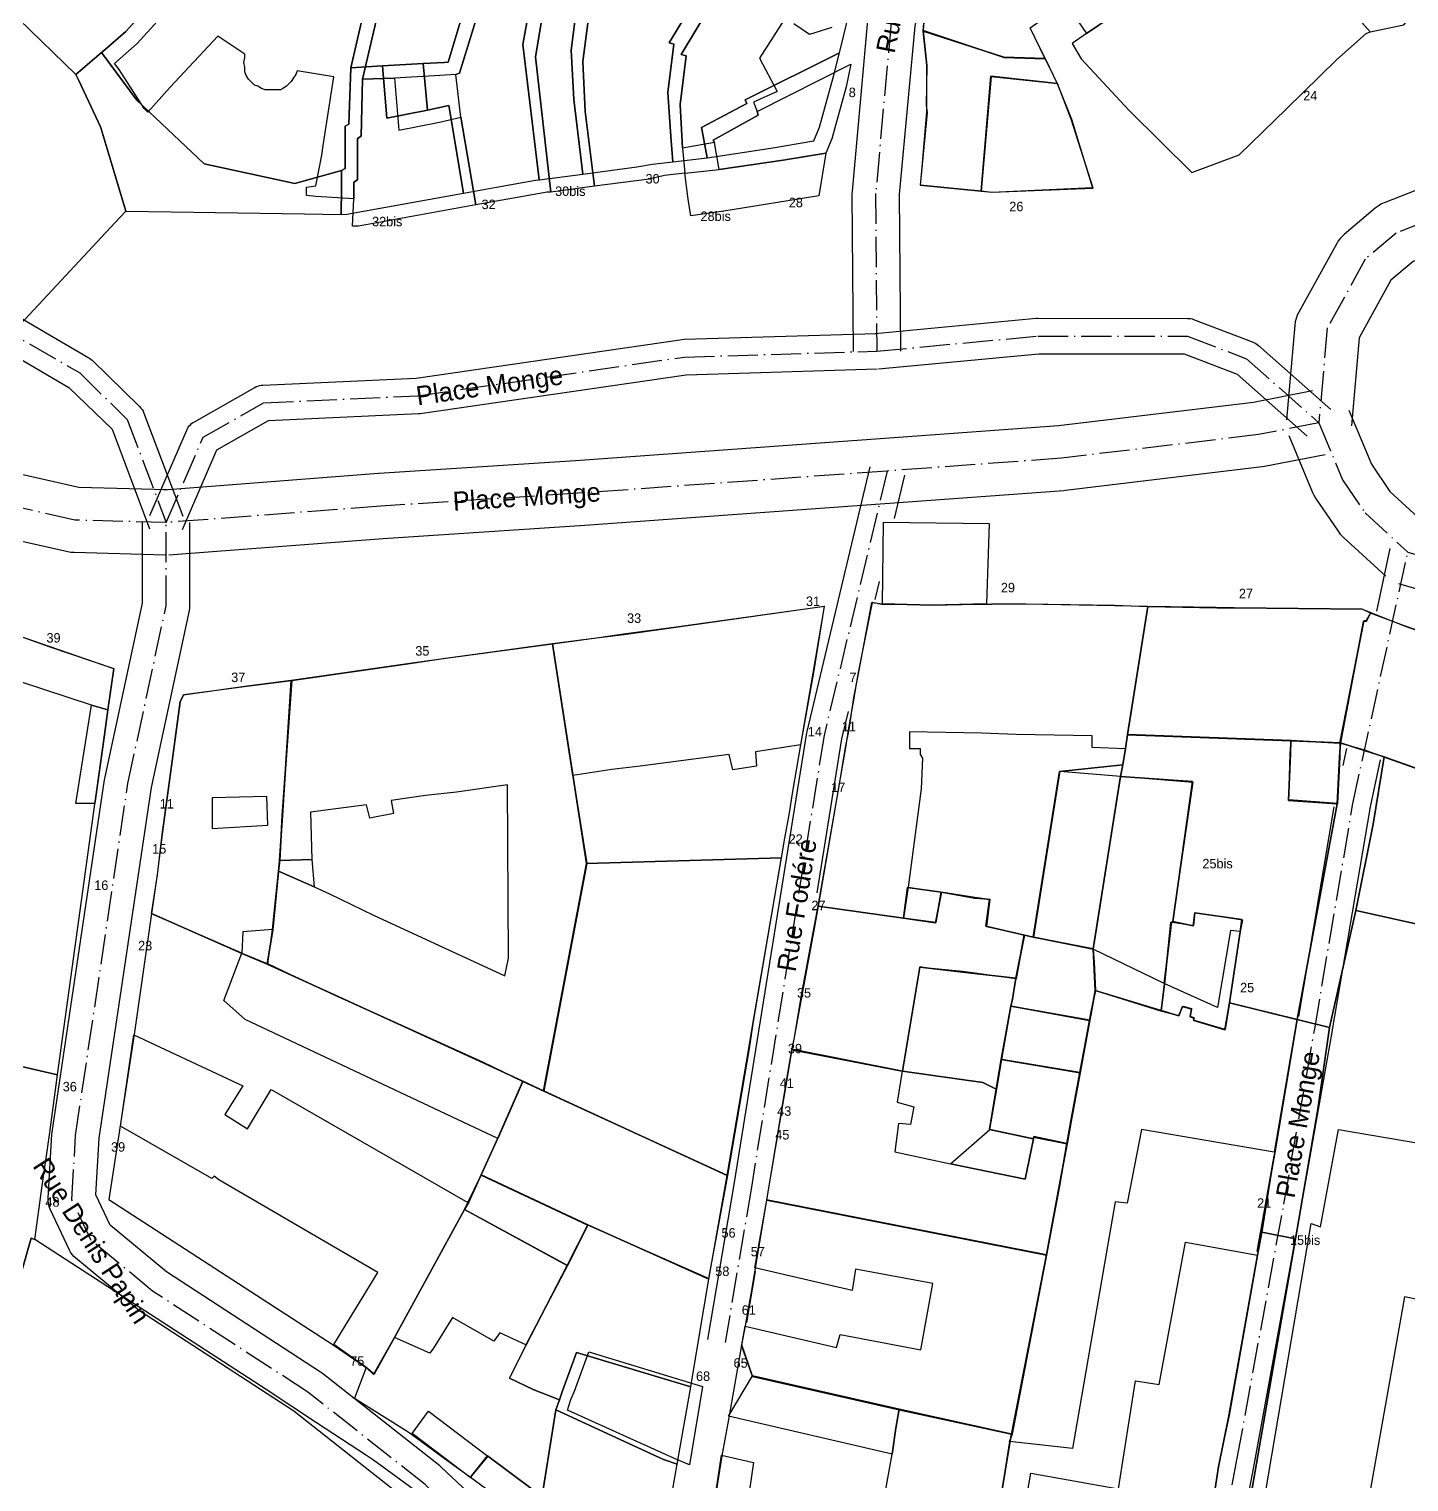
# Model space of a CAD drawing. Header units: metres. Extents: x 1927837 to 1929083, y 4266568 to 4267119.
# Drawn here: x 1927972.8 to 1928089.3, y 4266630.7 to 4266753.3 of the extents above; entities that cross this region are included whole.
import ezdxf
from ezdxf.enums import TextEntityAlignment as Align

# ---------------------------------------------------------------- set-up
doc = ezdxf.new("R2010")
doc.units = ezdxf.units.M
doc.linetypes.add('DASHDOT', pattern=[3.556, 2.54, -0.508, 0, -0.508])
for name, color, linetype in [('BAT_BATI', 8, 'CONTINUOUS'), ('CAD_LIMITE', 94, 'CONTINUOUS'), ('TXT_ADRESSE', 8, 'CONTINUOUS'), ('TXT_VOIE', 7, 'CONTINUOUS'), ('VOI_AXE', 1, 'DASHDOT'), ('VOI_BORDURE', 7, 'CONTINUOUS')]:
    doc.layers.add(name, color=color, linetype=linetype)

msp = doc.modelspace()

# ---------------------------------------------------------------- linework, layer by layer
at = {"layer": 'BAT_BATI'}
for points in [[(1928017.91, 4266767.38), (1928018.11, 4266767.28), (1928018.41, 4266767.28), (1928018.61, 4266767.18), (1928018.91, 4266768.08), (1928023.81, 4266766.58), (1928023.31, 4266765.48), (1928020.09, 4266754.47), (1928019.59, 4266750.57), (1928019.79, 4266746.36), (1928020.58, 4266740.06), (1928016.88, 4266739.56), (1928015.59, 4266750.97), (1928016.29, 4266755.17), (1928015.89, 4266755.47), (1928016.8, 4266758.88), (1928017.5, 4266762.28), (1928015.3, 4266762.88), (1928016, 4266765.18), (1928016.8, 4266764.98), (1928017.4, 4266766.88), (1928017.51, 4266767.28), (1928017.61, 4266767.48)], [(1928026.21, 4266764.47), (1928029.71, 4266763.27), (1928030.61, 4266762.97), (1928032.21, 4266762.16), (1928032.91, 4266763.56), (1928032.41, 4266763.87), (1928032.71, 4266764.47), (1928033.61, 4266764.16), (1928035.22, 4266763.36), (1928027.9, 4266751.16), (1928028.3, 4266751.06), (1928027.79, 4266746.96), (1928027.99, 4266743.25), (1928028.19, 4266741.15), (1928026.49, 4266740.95), (1928025.19, 4266740.65), (1928020.58, 4266740.06), (1928019.79, 4266746.36), (1928019.59, 4266750.57), (1928020.09, 4266754.47), (1928023.31, 4266765.48)], [(1928004.59, 4266763.09), (1928007.79, 4266761.99), (1928012.49, 4266760.18), (1928012.59, 4266760.18), (1928012.59, 4266759.88), (1928012.49, 4266759.68), (1928012.39, 4266759.48), (1928012.29, 4266759.28), (1928012.19, 4266758.98), (1928012.09, 4266758.78), (1928011.99, 4266758.58), (1928011.89, 4266758.28), (1928011.79, 4266758.08), (1928011.69, 4266757.88), (1928011.59, 4266757.48), (1928009.18, 4266749.58), (1928008.88, 4266749.48), (1928007.08, 4266749.38), (1928003.68, 4266749.18), (1928000.98, 4266749.08), (1928004.29, 4266763.19)], [(1928013.19, 4266757.08), (1928013.49, 4266757.08), (1928013.29, 4266755.98), (1928015.89, 4266755.47), (1928016.29, 4266755.17), (1928015.59, 4266750.97), (1928016.88, 4266739.56), (1928016.58, 4266739.56), (1928013.27, 4266738.96), (1928010.57, 4266738.47), (1928009.28, 4266745.87), (1928008.88, 4266749.48), (1928009.18, 4266749.58), (1928011.59, 4266757.48)], [(1928048.1, 4266740.13), (1928048.2, 4266741.33), (1928048.61, 4266746.34), (1928048.61, 4266746.84), (1928048.61, 4266750.24), (1928048.32, 4266753.14), (1928055.12, 4266750.93), (1928058.62, 4266750.83), (1928059.62, 4266748.73), (1928054.02, 4266749.33), (1928053.21, 4266739.63)], [(1928041.81, 4266748.44), (1928040.6, 4266744.04), (1928040.1, 4266742.84), (1928036.5, 4266742.25), (1928031.09, 4266741.45), (1928030.69, 4266743.75), (1928030.59, 4266743.95), (1928034.4, 4266746.05), (1928034.3, 4266746.35), (1928042.21, 4266750.35)], [(1928003.68, 4266749.18), (1928004.07, 4266744.78), (1928007.48, 4266745.47), (1928009.28, 4266745.87), (1928010.57, 4266738.47), (1928000.66, 4266736.67), (1928000.16, 4266736.67), (1928000.26, 4266738.98), (1928000.27, 4266740.38), (1928000.57, 4266740.58), (1928000.57, 4266744.08), (1928000.87, 4266744.28), (1928000.98, 4266749.08)], [(1928054.11, 4266739.53), (1928053.21, 4266739.63), (1928054.02, 4266749.33), (1928059.62, 4266748.73), (1928060.82, 4266745.72), (1928062.61, 4266739.92)], [(1928031.09, 4266741.45), (1928036.5, 4266742.25), (1928040.1, 4266742.84), (1928039.5, 4266739.24), (1928031.49, 4266737.95), (1928028.69, 4266737.55), (1928028.49, 4266738.95), (1928028.19, 4266741.15)], [(1928053.67, 4266704.8), (1928049.07, 4266704.7), (1928044.87, 4266704.81), (1928044.97, 4266711.71), (1928053.88, 4266711.6)], [(1928020.75, 4266701.93), (1928023.05, 4266702.23), (1928027.25, 4266702.82), (1928039.96, 4266704.61), (1928039.06, 4266699.01), (1928038.76, 4266697.31), (1928037.95, 4266692.91), (1928034.15, 4266692.31), (1928034.25, 4266691.11), (1928032.24, 4266690.81), (1928031.95, 4266692.11), (1928024.44, 4266691.12), (1928022.04, 4266690.82), (1928018.73, 4266690.32), (1928017.04, 4266701.43)], [(1928044.87, 4266704.81), (1928049.07, 4266704.7), (1928054.07, 4266704.8), (1928056.98, 4266704.8), (1928064.48, 4266704.69), (1928067.28, 4266704.59), (1928065.57, 4266693.78), (1928065.37, 4266692.58), (1928062.57, 4266692.68), (1928062.57, 4266693.68), (1928056.17, 4266693.79), (1928053.26, 4266693.89), (1928047.16, 4266694), (1928047.16, 4266692.6), (1928048.06, 4266692.6), (1928048.06, 4266692.09), (1928048.26, 4266691.79), (1928048.15, 4266689.19), (1928047.05, 4266680.89), (1928046.64, 4266678.29), (1928039.44, 4266679.29), (1928041.25, 4266689.6), (1928041.75, 4266692.7), (1928042.06, 4266694.2), (1928042.46, 4266696.9), (1928042.86, 4266698.91), (1928043.97, 4266704.91)], [(1928073.09, 4266704.48), (1928074.59, 4266704.48), (1928085.4, 4266704.37), (1928086.1, 4266704.07), (1928085.7, 4266703.37), (1928085.5, 4266703.37), (1928083.49, 4266693.06), (1928079.38, 4266693.27), (1928065.57, 4266693.78), (1928067.28, 4266704.59)], [(1927974.61, 4266701.17), (1927980.01, 4266699.36), (1927979.51, 4266695.86), (1927978.11, 4266696.26), (1927968, 4266699.58), (1927969.31, 4266703.08)], [(1928088.9, 4266702.96), (1928092.6, 4266701.66), (1928096.8, 4266700.16), (1928103.11, 4266697.95), (1928100.89, 4266687.24), (1928096.79, 4266688.55), (1928092.89, 4266689.85), (1928087.19, 4266691.86), (1928085.59, 4266692.46), (1928083.49, 4266693.06), (1928085.5, 4266703.37), (1928085.7, 4266703.37), (1928086.1, 4266704.07)], [(1928004.83, 4266699.74), (1928007.43, 4266700.14), (1928008.03, 4266700.24), (1928017.04, 4266701.43), (1928018.73, 4266690.32), (1928019.93, 4266682.91), (1928016.31, 4266663.7), (1928014.51, 4266664.51), (1928011.2, 4266666.11), (1927998.6, 4266671.83), (1927994.9, 4266673.53), (1927993, 4266674.43), (1927993.4, 4266677.33), (1927993.91, 4266682.24), (1927996.91, 4266680.93), (1927998.21, 4266680.33), (1928001.91, 4266678.53), (1928013.01, 4266673.41), (1928013.32, 4266674.91), (1928013.23, 4266689.53), (1928008.92, 4266688.93), (1928006.32, 4266688.63), (1928003.42, 4266688.23), (1928003.62, 4266687.13), (1928001.62, 4266686.73), (1928001.32, 4266687.84), (1927996.61, 4266687.24), (1927996.71, 4266683.24), (1927994.01, 4266683.14), (1927994.21, 4266686.94), (1927995.02, 4266698.35)], [(1927994.21, 4266686.94), (1927994.01, 4266683.14), (1927993.91, 4266682.24), (1927993.4, 4266677.33), (1927990.9, 4266677.14), (1927990.8, 4266675.34), (1927983.19, 4266678.65), (1927983.7, 4266681.95), (1927984.1, 4266685.55), (1927985.01, 4266692.15), (1927985.61, 4266696.56), (1927985.91, 4266697.16), (1927991.22, 4266697.85), (1927995.02, 4266698.35)], [(1927979.51, 4266695.86), (1927979.21, 4266693.76), (1927978.4, 4266687.96), (1927976.8, 4266687.96), (1927978.11, 4266696.26)], [(1928083.49, 4266693.06), (1928083.49, 4266691.86), (1928083.28, 4266687.96), (1928079.18, 4266688.26), (1928079.28, 4266692.17), (1928079.38, 4266693.27)], [(1928062.65, 4266675.67), (1928057.65, 4266676.67), (1928059.87, 4266690.68), (1928064.97, 4266690.28)], [(1928071.07, 4266689.77), (1928069.36, 4266677.96), (1928069.26, 4266677.96), (1928068.66, 4266672.76), (1928062.65, 4266675.67), (1928064.97, 4266690.28)], [(1927988.31, 4266685.85), (1927993.01, 4266686.14), (1927992.91, 4266688.54), (1927988.31, 4266688.45)], [(1928036.34, 4266683.4), (1928033.93, 4266669.39), (1928033.62, 4266667.29), (1928031.81, 4266656.58), (1928016.31, 4266663.7), (1928019.93, 4266682.91)], [(1927996.71, 4266683.24), (1927996.91, 4266680.93), (1927993.91, 4266682.24), (1927994.01, 4266683.14)], [(1928049.35, 4266677.88), (1928046.64, 4266678.29), (1928047.05, 4266680.89), (1928049.85, 4266680.48)], [(1928046.64, 4266678.29), (1928049.35, 4266677.88), (1928049.85, 4266680.48), (1928052.65, 4266679.98), (1928053.95, 4266679.88), (1928053.65, 4266677.58), (1928056.85, 4266676.87), (1928056.15, 4266673.17), (1928051.64, 4266673.78), (1928048.74, 4266674.08), (1928048.04, 4266674.18), (1928047.24, 4266669.48), (1928046.53, 4266665.38), (1928037.23, 4266667.19), (1928037.43, 4266668.09), (1928038.03, 4266671.79), (1928039.04, 4266677.09), (1928039.44, 4266679.29)], [(1928071.16, 4266677.66), (1928071.26, 4266678.76), (1928075.27, 4266678.16), (1928075.06, 4266677.16), (1928074.26, 4266677.26), (1928073.16, 4266670.75), (1928068.66, 4266672.76), (1928069.26, 4266677.96), (1928069.36, 4266677.96)], [(1928057.65, 4266676.67), (1928062.65, 4266675.67), (1928062.75, 4266674.57), (1928062.85, 4266672.17), (1928062.45, 4266670.26), (1928062.35, 4266669.66), (1928055.74, 4266670.87), (1928055.84, 4266671.47), (1928056.15, 4266673.17), (1928056.85, 4266676.87)], [(1927993, 4266674.43), (1927994.9, 4266673.53), (1927998.6, 4266671.83), (1928011.2, 4266666.11), (1928014.51, 4266664.51), (1928012.4, 4266659.7), (1927991.09, 4266669.73), (1927989.29, 4266671.33), (1927990.8, 4266675.34)], [(1928068.35, 4266670.46), (1928069.85, 4266670.06), (1928070.26, 4266670.86), (1928070.96, 4266670.66), (1928070.86, 4266669.96), (1928071.15, 4266669.86), (1928071.15, 4266669.66), (1928073.76, 4266668.85), (1928074.16, 4266671.15), (1928079.86, 4266669.75), (1928077.95, 4266658.54), (1928066.74, 4266660.45), (1928065.54, 4266654.25), (1928064.53, 4266654.35), (1928060.91, 4266633.54), (1928055.61, 4266634.14), (1928055.81, 4266634.74), (1928058.73, 4266649.85), (1928059.83, 4266655.66), (1928060.44, 4266659.26), (1928060.84, 4266661.46), (1928061.54, 4266665.26), (1928062.35, 4266669.66), (1928062.45, 4266670.26), (1928062.85, 4266672.17)], [(1928062.35, 4266669.66), (1928061.54, 4266665.26), (1928054.94, 4266666.37), (1928055.74, 4266670.87)], [(1927990.89, 4266664.13), (1927989.38, 4266661.73), (1927991.28, 4266660.52), (1927993.29, 4266663.82), (1928009.89, 4266654.3), (1928009.59, 4266653.7), (1928003.68, 4266642.9), (1928001.97, 4266639.8), (1928001.27, 4266640.4), (1927998.57, 4266642.3), (1928002.28, 4266648.4), (1927988.88, 4266656.22), (1927988.48, 4266656.52), (1927988.28, 4266656.32), (1927980.58, 4266660.73), (1927981.68, 4266668.44)], [(1928046.53, 4266665.38), (1928046.13, 4266662.77), (1928047.53, 4266662.37), (1928047.23, 4266660.87), (1928046.23, 4266660.97), (1928045.92, 4266658.57), (1928050.63, 4266657.57), (1928056.93, 4266656.26), (1928057.63, 4266659.66), (1928057.64, 4266659.86), (1928060.44, 4266659.26), (1928059.83, 4266655.66), (1928058.73, 4266649.85), (1928035.11, 4266654.48), (1928036.92, 4266665.38), (1928037.23, 4266667.19)], [(1928061.54, 4266665.26), (1928060.84, 4266661.46), (1928060.44, 4266659.26), (1928057.64, 4266659.86), (1928057.63, 4266659.66), (1928053.93, 4266660.46), (1928054.54, 4266663.87), (1928054.94, 4266666.37)], [(1928016.31, 4266663.7), (1928031.81, 4266656.58), (1928030.2, 4266647.88), (1928020, 4266652.39), (1928011, 4266656.6), (1928012.4, 4266659.7), (1928014.51, 4266664.51)], [(1928057.63, 4266659.66), (1928056.93, 4266656.26), (1928050.63, 4266657.57), (1928053.93, 4266660.46)], [(1928105.46, 4266643.8), (1928094.45, 4266645.21), (1928088.95, 4266646.32), (1928084.32, 4266620.3), (1928086.12, 4266620.1), (1928085.31, 4266614.8), (1928076.31, 4266616.51), (1928077.21, 4266621.31), (1928075.81, 4266621.51), (1928081.05, 4266652.53), (1928081.85, 4266652.23), (1928083.36, 4266660.44), (1928105.37, 4266656.71), (1928107.57, 4266656.41), (1928106.06, 4266647.91)], [(1928020, 4266652.39), (1928018.29, 4266648.99), (1928009.59, 4266653.7), (1928009.89, 4266654.3), (1928011, 4266656.6)], [(1928033.9, 4266639.67), (1928033, 4266642.27), (1928033.3, 4266643.87), (1928041.01, 4266642.06), (1928041.31, 4266643.16), (1928048.11, 4266641.86), (1928049.12, 4266647.46), (1928042.61, 4266648.67), (1928042.31, 4266646.87), (1928034.11, 4266648.77), (1928035.11, 4266654.48), (1928058.73, 4266649.85), (1928055.81, 4266634.74), (1928046.3, 4266636.85)], [(1928018.29, 4266648.99), (1928014.78, 4266642.29), (1928012.58, 4266643.29), (1928012.08, 4266642.59), (1928008.58, 4266644.59), (1928006.98, 4266641.99), (1928006.68, 4266641.59), (1928003.68, 4266642.9), (1928009.59, 4266653.7)], [(1928029.69, 4266638.77), (1928028.59, 4266632.17), (1928027.39, 4266632.67), (1928018.28, 4266636.78), (1928018.58, 4266637.68), (1928018.88, 4266638.38), (1928020.09, 4266641.68)], [(1928046.3, 4266636.85), (1928046, 4266635.25), (1928045.7, 4266633.05), (1928031.89, 4266636.27), (1928033.9, 4266639.67)], [(1928011.57, 4266632.88), (1928010.07, 4266631.08), (1928007.87, 4266632.79), (1928005.17, 4266634.79), (1928006.57, 4266636.69)], [(1928055.81, 4266634.74), (1928055.61, 4266634.14), (1928053.6, 4266621.44), (1928052.59, 4266615.63), (1928051.99, 4266612.13), (1928052.99, 4266611.83), (1928052.68, 4266610.43), (1928052.78, 4266610.33), (1928052.18, 4266606.93), (1928051.28, 4266601.82), (1928048.57, 4266603.03), (1928050.08, 4266610.33), (1928028.27, 4266614.85), (1928029.78, 4266622.86), (1928031.29, 4266632.96), (1928033.99, 4266632.36), (1928032.88, 4266624.66), (1928043.49, 4266622.35), (1928043.59, 4266622.45), (1928043.79, 4266622.44), (1928045.7, 4266633.05), (1928046, 4266635.25), (1928046.3, 4266636.85)]]:
    msp.add_lwpolyline(points, close=True, dxfattribs=at)
for points in [[(1928004.29, 4266763.19), (1928000.98, 4266749.08), (1928000.87, 4266744.28), (1928000.57, 4266744.08), (1928000.57, 4266740.58), (1928000.27, 4266740.38), (1928000.26, 4266738.98), (1927997.06, 4266739.18), (1927996.26, 4266739.28), (1927996.26, 4266739.98), (1927997.06, 4266740.08), (1927997.57, 4266742.68), (1927997.67, 4266743.48), (1927998.57, 4266749.29), (1927995.47, 4266749.79), (1927995.37, 4266749.49), (1927995.17, 4266749.19), (1927994.97, 4266748.89), (1927994.77, 4266748.69), (1927994.57, 4266748.49), (1927994.27, 4266748.29), (1927994.07, 4266748.19), (1927993.77, 4266748.19), (1927993.57, 4266748.19), (1927993.17, 4266748.19), (1927992.77, 4266748.19), (1927992.47, 4266748.29), (1927992.17, 4266748.49), (1927991.87, 4266748.59), (1927991.57, 4266748.89), (1927991.37, 4266749.09), (1927991.17, 4266749.39), (1927991.07, 4266749.69), (1927991.07, 4266750.09), (1927990.97, 4266750.49), (1927991.07, 4266750.89), (1927991.07, 4266751.19), (1927988.77, 4266752.7), (1927984.76, 4266748.4), (1927982.86, 4266746.3), (1927982.56, 4266746.6), (1927980.46, 4266749.9), (1927980.06, 4266750.4), (1927981.96, 4266752.1), (1927985.07, 4266755.5)], [(1928036.61, 4266754.15), (1928034.5, 4266750.85), (1928036, 4266748.05), (1928034, 4266747.15), (1928034.3, 4266746.35), (1928034.4, 4266746.05), (1928030.59, 4266743.95), (1928030.69, 4266743.75), (1928027.99, 4266743.25), (1928027.79, 4266746.96), (1928028.3, 4266751.06), (1928027.9, 4266751.16), (1928035.22, 4266763.36)], [(1928057.32, 4266753.43), (1928058.62, 4266750.83), (1928055.12, 4266750.93), (1928048.32, 4266753.14), (1928048.82, 4266759.35)], [(1928040.61, 4266753.45), (1928038.71, 4266752.85), (1928037.41, 4266753.75)], [(1928055.6, 4266621.03), (1928057.41, 4266631.44), (1928064.81, 4266630.13), (1928066.22, 4266639.24), (1928068.22, 4266638.93), (1928070.44, 4266650.94), (1928076.54, 4266649.84), (1928074.13, 4266636.33), (1928073.22, 4266632.02), (1928072.72, 4266628.72)]]:
    msp.add_lwpolyline(points, dxfattribs=at)
at = {"layer": 'CAD_LIMITE'}
for points in [[(1928083.07, 4266763.39), (1928082.74, 4266764.06), (1928082.86, 4266764.15), (1928080.22, 4266770.86), (1928078.23, 4266770.21), (1928077.05, 4266769.82), (1928078, 4266767.2), (1928079.31, 4266763.53), (1928077.24, 4266762.95), (1928080.6, 4266759.18), (1928086.05, 4266753.08), (1928088.87, 4266753.67), (1928089.22, 4266754.05), (1928084.7, 4266759.67), (1928083.07, 4266763.39)], [(1928022.34, 4266766.5), (1928022.78, 4266767.54), (1928017.93, 4266769.12), (1928017.97, 4266769.28), (1928015.89, 4266769.98), (1928015.41, 4266769.63), (1928015.1, 4266768.46), (1928015.33, 4266768.19), (1928016.36, 4266767.85), (1928015.79, 4266765.94), (1928014.97, 4266766.16), (1928014.33, 4266763.92), (1928016.52, 4266763.28), (1928015.83, 4266759.84), (1928014.92, 4266756.46), (1928015.27, 4266756.21), (1928014.53, 4266752.01), (1928015.91, 4266740.6), (1928019.59, 4266741.06), (1928018.83, 4266747.38), (1928018.59, 4266751.53), (1928019.1, 4266755.51), (1928022.34, 4266766.5)], [(1928057.68, 4266763.42), (1928055.12, 4266765.99), (1928053.65, 4266766.38), (1928052.03, 4266766.81), (1928051.45, 4266766.96), (1928050.48, 4266764.35), (1928048.78, 4266759.33), (1928048.32, 4266753.18), (1928055.16, 4266750.9), (1928058.62, 4266750.79), (1928057.33, 4266753.41), (1928058.95, 4266754.53), (1928059.55, 4266753.92), (1928060.8, 4266754.81), (1928060.98, 4266755.03), (1928060.49, 4266755.72), (1928060.94, 4266756.07), (1928058.45, 4266758.98), (1928057.81, 4266758.39), (1928056.03, 4266760.88), (1928057.68, 4266763.42)], [(1928078, 4266767.2), (1928074.34, 4266765.8), (1928065.54, 4266759.4), (1928060.94, 4266756.07), (1928060.49, 4266755.72), (1928060.98, 4266755.03), (1928060.8, 4266754.81), (1928062.11, 4266752.94), (1928076.59, 4266762.75), (1928077.24, 4266762.95), (1928079.31, 4266763.53), (1928078, 4266767.2)], [(1928025.23, 4266765.48), (1928022.34, 4266766.5), (1928019.1, 4266755.51), (1928018.59, 4266751.53), (1928018.83, 4266747.38), (1928019.59, 4266741.06), (1928024.15, 4266741.7), (1928025.47, 4266741.91), (1928027.19, 4266742.11), (1928027.01, 4266744.26), (1928026.77, 4266747.95), (1928027.27, 4266752.03), (1928026.88, 4266752.14), (1928034.23, 4266764.33), (1928032.65, 4266765.11), (1928031.72, 4266765.43), (1928031.42, 4266764.81), (1928031.88, 4266764.58), (1928031.18, 4266763.2), (1928029.57, 4266763.93), (1928028.71, 4266764.27), (1928025.23, 4266765.48)], [(1927984.08, 4266756.52), (1927981.01, 4266753.12), (1927979.07, 4266751.43), (1927978.95, 4266751.33), (1927981.95, 4266747.31), (1927987.63, 4266741.93), (1927995.27, 4266740.29), (1927999.22, 4266741.37), (1927999.53, 4266741.56), (1927999.54, 4266745.12), (1927999.83, 4266745.28), (1928000, 4266750.05), (1928003.26, 4266764.18)], [(1928006.82, 4266762.98), (1928003.58, 4266764.07), (1928003.26, 4266764.18), (1928000, 4266750.05), (1928002.69, 4266750.21), (1928006.12, 4266750.41), (1928007.88, 4266750.49), (1928008.22, 4266750.53), (1928010.61, 4266758.51), (1928010.74, 4266758.83), (1928010.84, 4266759.06), (1928010.92, 4266759.3), (1928011.01, 4266759.54), (1928011.09, 4266759.76), (1928011.19, 4266760), (1928011.29, 4266760.24), (1928011.37, 4266760.47), (1928011.46, 4266760.69), (1928011.56, 4266760.93), (1928011.64, 4266761.16), (1928011.48, 4266761.22), (1928006.82, 4266762.98)], [(1928043.32, 4266760.14), (1928039.04, 4266762.24), (1928034.46, 4266764.8), (1928034.23, 4266764.33), (1928026.88, 4266752.14), (1928027.27, 4266752.03), (1928026.77, 4266747.95), (1928027.01, 4266744.26), (1928027.19, 4266742.11), (1928030.07, 4266742.46), (1928029.66, 4266744.73), (1928029.61, 4266745), (1928033.42, 4266747.03), (1928033.3, 4266747.33), (1928041.24, 4266751.3), (1928041.59, 4266752.68), (1928042.42, 4266756.19), (1928042.87, 4266758.1), (1928042.89, 4266758.46), (1928042.77, 4266758.76), (1928043.32, 4266760.14)], [(1928077.24, 4266762.95), (1928076.59, 4266762.75), (1928062.11, 4266752.94), (1928060.9, 4266752.1), (1928061.64, 4266750.79), (1928065.71, 4266746.45), (1928071, 4266741.22), (1928074.99, 4266742.71), (1928078.97, 4266746.59), (1928083.2, 4266750.73), (1928085.71, 4266752.94), (1928086.05, 4266753.08), (1928080.6, 4266759.18), (1928077.24, 4266762.95)], [(1928010.61, 4266758.51), (1928008.22, 4266750.53), (1928007.88, 4266750.49), (1928006.12, 4266750.41), (1928006.49, 4266746.47), (1928008.28, 4266746.85), (1928009.53, 4266739.47), (1928012.3, 4266739.96), (1928015.59, 4266740.55), (1928015.91, 4266740.6), (1928014.53, 4266752.01), (1928015.27, 4266756.21)], [(1927971.95, 4266754.17), (1927976.79, 4266749.47), (1927978.95, 4266751.33), (1927979.07, 4266751.43), (1927981.01, 4266753.12), (1927984.08, 4266756.52)], [(1927970.74, 4266755.16), (1927970.01, 4266754.01), (1927964.55, 4266745.3), (1927963.66, 4266743.87), (1927960.45, 4266738.75), (1927966.26, 4266735.82), (1927963.18, 4266730.39), (1927968.71, 4266727.26), (1927970.18, 4266726.37), (1927980.11, 4266736.98), (1927981.02, 4266737.95), (1927980.03, 4266741.24), (1927978.94, 4266744.9), (1927978.89, 4266745.06), (1927977.04, 4266748.98), (1927976.79, 4266749.47), (1927971.95, 4266754.17), (1927972.04, 4266754.38), (1927970.74, 4266755.16)], [(1928048.32, 4266753.18), (1928048.63, 4266750.24), (1928048.57, 4266746.87), (1928048.64, 4266746.28), (1928048.18, 4266741.29), (1928048.05, 4266740.14), (1928053.2, 4266739.62), (1928054.04, 4266749.3), (1928059.64, 4266748.73), (1928058.62, 4266750.79), (1928055.16, 4266750.9), (1928048.32, 4266753.18)], [(1927976.79, 4266749.47), (1927977.04, 4266748.98), (1927978.89, 4266745.06), (1927978.94, 4266744.9), (1927980.03, 4266741.24), (1927981.02, 4266737.95), (1927984.85, 4266737.89), (1927996.09, 4266737.71), (1927999.19, 4266737.66), (1927999.21, 4266739.94), (1927999.22, 4266741.37), (1927995.27, 4266740.29), (1927987.63, 4266741.93), (1927981.95, 4266747.31), (1927978.95, 4266751.33), (1927976.79, 4266749.47)], [(1928030.07, 4266742.46), (1928035.46, 4266743.27), (1928039.09, 4266743.87), (1928039.57, 4266745.04), (1928040.77, 4266749.42), (1928041.24, 4266751.3), (1928033.3, 4266747.33), (1928033.42, 4266747.03), (1928029.61, 4266745), (1928029.66, 4266744.73), (1928030.07, 4266742.46)], [(1928000, 4266750.05), (1927999.83, 4266745.28), (1927999.54, 4266745.12), (1927999.53, 4266741.56), (1927999.22, 4266741.37), (1927999.21, 4266739.94), (1927999.19, 4266737.66), (1927999.66, 4266737.68), (1928009.53, 4266739.47), (1928008.28, 4266746.85), (1928006.49, 4266746.47), (1928003.04, 4266745.78), (1928002.69, 4266750.21), (1928000, 4266750.05)], [(1928006.49, 4266746.47), (1928006.12, 4266750.41), (1928002.69, 4266750.21), (1928003.04, 4266745.78), (1928006.49, 4266746.47)], [(1928053.2, 4266739.62), (1928054.13, 4266739.54), (1928062.65, 4266739.88), (1928060.81, 4266745.72), (1928059.64, 4266748.73), (1928054.04, 4266749.3), (1928053.2, 4266739.62)], [(1928019.89, 4266682.89), (1928036.35, 4266683.37), (1928036.64, 4266685.03), (1928036.99, 4266687), (1928037.31, 4266688.98), (1928037.65, 4266690.95), (1928037.99, 4266692.92), (1928038.75, 4266697.34), (1928039.04, 4266698.97), (1928039.99, 4266704.58), (1928027.28, 4266702.82), (1928023.03, 4266702.25), (1928020.74, 4266701.91), (1928017.03, 4266701.45), (1928018.74, 4266690.37), (1928019.89, 4266682.89)], [(1928065.56, 4266693.77), (1928067.27, 4266704.59), (1928064.45, 4266704.64), (1928056.94, 4266704.77), (1928054.07, 4266704.76), (1928049.07, 4266704.7), (1928044.81, 4266704.76), (1928044, 4266704.93), (1928042.81, 4266698.88), (1928042.46, 4266696.86), (1928041.99, 4266694.16), (1928041.75, 4266692.7), (1928041.22, 4266689.61), (1928039.45, 4266679.29), (1928046.65, 4266678.28), (1928047, 4266680.88), (1928049.84, 4266680.47), (1928052.68, 4266680.02), (1928053.9, 4266679.85), (1928053.61, 4266677.6), (1928056.87, 4266676.86), (1928057.61, 4266676.69), (1928059.81, 4266690.65), (1928065.15, 4266691.23), (1928065.38, 4266692.59), (1928065.56, 4266693.77)], [(1928065.56, 4266693.77), (1928079.35, 4266693.24), (1928083.53, 4266693.09), (1928085.49, 4266703.32), (1928085.74, 4266703.36), (1928086.07, 4266704.03), (1928085.36, 4266704.37), (1928074.56, 4266704.48), (1928073.04, 4266704.5), (1928067.27, 4266704.59), (1928065.56, 4266693.77)], [(1927970.76, 4266666.1), (1927975.24, 4266665.06), (1927976.82, 4266676.48), (1927978.4, 4266687.92), (1927979.21, 4266693.75), (1927979.5, 4266695.85), (1927980, 4266699.32), (1927974.64, 4266701.19), (1927969.27, 4266703.04)], [(1928096.76, 4266688.53), (1928100.94, 4266687.2), (1928103.09, 4266697.98), (1928096.76, 4266700.19), (1928092.56, 4266701.67), (1928088.85, 4266702.97), (1928086.07, 4266704.03), (1928085.74, 4266703.36), (1928085.49, 4266703.32), (1928083.53, 4266693.09), (1928085.61, 4266692.41), (1928087.23, 4266691.89), (1928092.91, 4266689.88), (1928096.76, 4266688.53)], [(1928019.89, 4266682.89), (1928018.74, 4266690.37), (1928017.03, 4266701.45), (1928008.01, 4266700.19), (1928007.41, 4266700.12), (1928004.78, 4266699.75), (1927994.97, 4266698.34), (1927994.23, 4266686.96), (1927994, 4266683.13), (1927993.91, 4266682.22), (1927993.42, 4266677.31), (1927992.95, 4266674.41), (1927994.91, 4266673.51), (1927998.62, 4266671.81), (1928011.17, 4266666.07), (1928014.52, 4266664.53), (1928016.27, 4266663.73), (1928019.89, 4266682.89)], [(1927994.97, 4266698.34), (1927991.25, 4266697.85), (1927985.88, 4266697.11), (1927985.6, 4266696.55), (1927985.01, 4266692.17), (1927984.12, 4266685.57), (1927983.66, 4266681.98), (1927983.18, 4266678.67), (1927990.76, 4266675.34), (1927992.95, 4266674.41), (1927993.42, 4266677.31), (1927993.91, 4266682.22), (1927994, 4266683.13), (1927994.23, 4266686.96), (1927994.97, 4266698.34)], [(1928065.56, 4266693.77), (1928065.38, 4266692.59), (1928065.15, 4266691.23), (1928064.97, 4266690.24), (1928071.03, 4266689.81), (1928069.38, 4266678), (1928071.11, 4266677.64), (1928071.24, 4266678.74), (1928075.22, 4266678.18), (1928075.07, 4266677.12), (1928074.16, 4266671.13), (1928079.89, 4266669.75), (1928083.25, 4266687.94), (1928079.14, 4266688.22), (1928079.31, 4266692.14), (1928079.35, 4266693.24), (1928065.56, 4266693.77)], [(1928083.25, 4266687.94), (1928083.46, 4266691.87), (1928083.53, 4266693.09), (1928079.35, 4266693.24), (1928079.31, 4266692.14), (1928079.14, 4266688.22), (1928083.25, 4266687.94)], [(1928079.89, 4266669.75), (1928082.6, 4266669.07), (1928084.84, 4266678.94), (1928086.28, 4266686.23), (1928087.23, 4266691.89), (1928085.61, 4266692.41), (1928083.53, 4266693.09), (1928083.46, 4266691.87), (1928083.25, 4266687.94), (1928079.89, 4266669.75)], [(1928096.76, 4266688.53), (1928092.91, 4266689.88), (1928087.23, 4266691.89), (1928086.28, 4266686.23), (1928084.84, 4266678.94), (1928090.03, 4266677.77), (1928091.32, 4266677.47), (1928093.08, 4266677.07), (1928093.15, 4266677.46), (1928093.22, 4266677.86), (1928093.3, 4266678.26), (1928093.37, 4266678.67), (1928093.44, 4266679.06), (1928093.51, 4266679.43), (1928094.64, 4266679.27), (1928095.66, 4266685.78), (1928096.76, 4266688.53)], [(1928057.61, 4266676.69), (1928062.65, 4266675.7), (1928064.97, 4266690.24), (1928065.15, 4266691.23), (1928059.81, 4266690.65), (1928057.61, 4266676.69)], [(1928068.4, 4266670.5), (1928068.69, 4266672.71), (1928069.22, 4266677.93), (1928069.38, 4266678), (1928071.03, 4266689.81), (1928064.97, 4266690.24), (1928062.65, 4266675.7), (1928062.72, 4266674.52), (1928062.84, 4266672.19), (1928068.4, 4266670.5)], [(1928019.89, 4266682.89), (1928016.27, 4266663.73), (1928031.78, 4266656.57), (1928033.61, 4266667.3), (1928033.95, 4266669.35), (1928036.35, 4266683.37), (1928019.89, 4266682.89)], [(1928046.65, 4266678.28), (1928049.38, 4266677.91), (1928049.84, 4266680.47), (1928047, 4266680.88), (1928046.65, 4266678.28)], [(1928039.45, 4266679.29), (1928039.05, 4266677.1), (1928038.06, 4266671.77), (1928037.4, 4266668.07), (1928037.24, 4266667.22), (1928046.56, 4266665.39), (1928047.24, 4266669.42), (1928048.03, 4266674.16), (1928048.77, 4266674.08), (1928051.64, 4266673.74), (1928056.14, 4266673.21), (1928056.87, 4266676.86), (1928053.61, 4266677.6), (1928053.9, 4266679.85), (1928052.68, 4266680.02), (1928049.84, 4266680.47), (1928049.38, 4266677.91), (1928046.65, 4266678.28), (1928039.45, 4266679.29)], [(1927992.95, 4266674.41), (1927990.76, 4266675.34), (1927983.18, 4266678.67), (1927982.55, 4266674.18), (1927981.73, 4266668.46), (1927980.54, 4266660.77), (1927979.57, 4266654.54), (1927998.53, 4266642.29), (1928001.29, 4266640.37), (1928001.92, 4266639.79), (1928003.69, 4266642.91), (1928009.61, 4266653.69), (1928009.94, 4266654.27), (1928011, 4266656.62), (1928012.4, 4266659.72), (1928014.52, 4266664.53), (1928011.17, 4266666.07), (1927998.62, 4266671.81), (1927994.91, 4266673.51), (1927992.95, 4266674.41)], [(1928074.16, 4266671.13), (1928075.07, 4266677.12), (1928075.22, 4266678.18), (1928071.24, 4266678.74), (1928071.11, 4266677.64), (1928069.38, 4266678), (1928069.22, 4266677.93), (1928068.69, 4266672.71), (1928068.4, 4266670.5), (1928069.89, 4266670.05), (1928070.21, 4266670.83), (1928070.97, 4266670.61), (1928070.84, 4266669.98), (1928071.19, 4266669.87), (1928071.13, 4266669.67), (1928073.79, 4266668.9), (1928074.16, 4266671.13)], [(1928090.03, 4266677.77), (1928084.84, 4266678.94), (1928082.6, 4266669.07), (1928081.61, 4266662.18), (1928079.75, 4266651.24), (1928074.82, 4266622.88), (1928072.64, 4266610.35), (1928071.77, 4266605.3), (1928088.74, 4266600.84)], [(1928056.87, 4266676.86), (1928056.14, 4266673.21), (1928055.84, 4266671.45), (1928055.72, 4266670.86), (1928062.38, 4266669.69), (1928062.48, 4266670.25), (1928062.84, 4266672.19), (1928062.72, 4266674.52), (1928062.65, 4266675.7), (1928057.61, 4266676.69), (1928056.87, 4266676.86)], [(1928046.56, 4266665.39), (1928053.36, 4266664.42), (1928054.48, 4266663.85), (1928054.9, 4266666.36), (1928055.72, 4266670.86), (1928055.84, 4266671.45), (1928056.14, 4266673.21), (1928051.64, 4266673.74), (1928048.77, 4266674.08), (1928048.03, 4266674.16), (1928047.24, 4266669.42), (1928046.56, 4266665.39)], [(1928072.72, 4266628.7), (1928073.25, 4266632), (1928074.12, 4266636.29), (1928076.54, 4266649.86), (1928076.62, 4266650.3), (1928076.9, 4266651.79), (1928077.66, 4266656.56), (1928077.98, 4266658.49), (1928079.89, 4266669.75), (1928074.16, 4266671.13), (1928073.79, 4266668.9), (1928071.13, 4266669.67), (1928071.19, 4266669.87), (1928070.84, 4266669.98), (1928070.97, 4266670.61), (1928070.21, 4266670.83), (1928069.89, 4266670.05), (1928068.4, 4266670.5), (1928062.84, 4266672.19), (1928062.48, 4266670.25), (1928062.38, 4266669.69), (1928061.56, 4266665.24), (1928060.87, 4266661.44), (1928060.46, 4266659.24), (1928059.8, 4266655.67), (1928058.72, 4266649.89)], [(1927944.61, 4266640.76), (1927956.64, 4266638.34), (1927968.66, 4266635.93), (1927969.76, 4266639.83), (1927971.4, 4266645.56), (1927973.03, 4266651.28), (1927973.33, 4266651.16), (1927973.95, 4266655.69), (1927974.59, 4266660.21), (1927975.24, 4266665.06), (1927970.76, 4266666.1), (1927961.2, 4266668.33), (1927951.63, 4266670.54), (1927951, 4266667.97), (1927950.38, 4266665.39), (1927948.77, 4266658.94), (1927947.17, 4266652.49), (1927945.44, 4266645.54), (1927945.03, 4266643.14), (1927944.61, 4266640.76)], [(1928055.72, 4266670.86), (1928054.9, 4266666.36), (1928061.56, 4266665.24), (1928062.38, 4266669.69), (1928055.72, 4266670.86)], [(1928079.89, 4266669.75), (1928077.98, 4266658.49), (1928077.66, 4266656.56), (1928076.9, 4266651.79), (1928079.75, 4266651.24), (1928081.61, 4266662.18), (1928082.6, 4266669.07), (1928079.89, 4266669.75)], [(1928037.24, 4266667.22), (1928036.93, 4266665.35), (1928035.1, 4266654.51), (1928058.72, 4266649.89), (1928059.8, 4266655.67), (1928060.46, 4266659.24), (1928057.62, 4266659.81), (1928057.6, 4266659.67), (1928053.92, 4266660.45), (1928054.48, 4266663.85), (1928053.36, 4266664.42), (1928046.56, 4266665.39), (1928037.24, 4266667.22)], [(1928054.48, 4266663.85), (1928053.92, 4266660.45), (1928057.6, 4266659.67), (1928057.62, 4266659.81), (1928060.46, 4266659.24), (1928060.87, 4266661.44), (1928061.56, 4266665.24), (1928054.9, 4266666.36), (1928054.48, 4266663.85)], [(1928014.52, 4266664.53), (1928012.4, 4266659.72), (1928011, 4266656.62), (1928020.02, 4266652.42), (1928030.21, 4266647.83), (1928031.78, 4266656.57), (1928016.27, 4266663.73), (1928014.52, 4266664.53)], [(1928009.61, 4266653.69), (1928018.27, 4266648.99), (1928020.02, 4266652.42), (1928011, 4266656.62), (1928009.94, 4266654.27), (1928009.61, 4266653.69)], [(1928035.1, 4266654.51), (1928034.12, 4266648.75), (1928033.85, 4266647.04), (1928033.51, 4266645.18), (1928033.28, 4266643.88), (1928032.98, 4266642.26), (1928033.92, 4266639.62), (1928046.28, 4266636.81), (1928055.77, 4266634.75), (1928058.72, 4266649.89), (1928035.1, 4266654.51)], [(1928001.29, 4266640.37), (1928000.32, 4266637.79), (1928004.75, 4266635), (1928005.14, 4266634.74), (1928007.88, 4266632.72), (1928010.11, 4266631.11), (1928011.53, 4266632.92), (1928015.43, 4266630.03), (1928016.12, 4266629.37), (1928017.32, 4266636.79), (1928017.61, 4266637.63), (1928015.39, 4266638.52), (1928013.4, 4266639.48), (1928013.76, 4266640.19), (1928014.78, 4266642.23), (1928018.27, 4266648.99), (1928009.61, 4266653.69), (1928003.69, 4266642.91), (1928001.92, 4266639.79), (1928001.29, 4266640.37)], [(1928020.02, 4266652.42), (1928018.27, 4266648.99), (1928014.78, 4266642.23), (1928013.76, 4266640.19), (1928013.4, 4266639.48), (1928015.39, 4266638.52), (1928017.61, 4266637.63), (1928017.88, 4266638.39), (1928019.04, 4266641.64), (1928028.69, 4266638.73), (1928029.38, 4266642.82), (1928030.21, 4266647.83), (1928020.02, 4266652.42)], [(1928074.82, 4266622.88), (1928079.75, 4266651.24), (1928076.9, 4266651.79), (1928076.62, 4266650.3), (1928076.54, 4266649.86), (1928074.12, 4266636.29), (1928073.25, 4266632), (1928072.72, 4266628.7)], [(1928025.52, 4266583.98), (1928028.23, 4266588.64), (1928030.94, 4266593.32), (1928030.28, 4266593.89), (1928030.01, 4266595.22), (1928028.57, 4266599.94), (1928026.38, 4266603.94), (1928023.31, 4266609.98), (1928023.13, 4266610.25), (1928022.94, 4266610.55), (1928016.26, 4266618.73), (1928009.58, 4266626.94), (1928001.91, 4266632.55), (1928001.34, 4266632.95), (1927997.11, 4266635.71), (1927992.87, 4266638.5), (1927973.33, 4266651.16), (1927973.03, 4266651.28), (1927971.4, 4266645.56)], [(1928058.72, 4266649.89), (1928055.77, 4266634.75), (1928055.65, 4266634.18), (1928053.55, 4266621.39)], [(1928017.61, 4266637.63), (1928017.32, 4266636.79), (1928026.4, 4266632.62), (1928027.54, 4266632.2), (1928028.69, 4266638.73), (1928019.04, 4266641.64), (1928017.88, 4266638.39), (1928017.61, 4266637.63)], [(1928032.98, 4266642.26), (1928031.93, 4266636.29), (1928031.33, 4266632.92), (1928029.73, 4266622.81), (1928028.22, 4266614.86), (1928027.88, 4266613.43), (1928027.62, 4266611.79), (1928034.4, 4266608.82), (1928048.6, 4266603), (1928051.26, 4266601.78), (1928052.15, 4266606.95), (1928052.74, 4266610.36), (1928052.64, 4266610.38), (1928052.99, 4266611.81), (1928051.96, 4266612.08), (1928052.56, 4266615.61), (1928053.55, 4266621.39), (1928055.65, 4266634.18), (1928055.77, 4266634.75), (1928046.28, 4266636.81), (1928033.92, 4266639.62), (1928032.98, 4266642.26)], [(1928027.16, 4266629.96), (1928027.54, 4266632.2), (1928026.4, 4266632.62), (1928017.32, 4266636.79), (1928016.12, 4266629.37)], [(1928015.43, 4266630.03), (1928011.53, 4266632.92), (1928010.11, 4266631.11)], [(1928010.11, 4266631.11), (1928011.38, 4266630.18)]]:
    msp.add_lwpolyline(points, dxfattribs=at)
at = {"layer": 'VOI_AXE'}
for points in [[(1928058.46, 4266789.96), (1928052.24, 4266778.76), (1928047.63, 4266763.75), (1928045.61, 4266753.85), (1928044.3, 4266739.43), (1928044.39, 4266726.13)], [(1927927.51, 4266743.55), (1927945.32, 4266735.23), (1927969.73, 4266728.6), (1927977.13, 4266724.29), (1927981.13, 4266720.38), (1927984.43, 4266711.67)], [(1927984.43, 4266711.67), (1927976.72, 4266711.88), (1927967.82, 4266713.89), (1927944.61, 4266721.92), (1927922.2, 4266730.34), (1927900.49, 4266738.77)], [(1928094.34, 4266738.49), (1928088.23, 4266736.09), (1928085.63, 4266733.89), (1928082.42, 4266728.09), (1928081.71, 4266720.08)], [(1928044.39, 4266726.13), (1928058, 4266727.41), (1928070.61, 4266727.4), (1928075.61, 4266725.49), (1928081.71, 4266720.08)], [(1927984.43, 4266711.67), (1927987.54, 4266718.87), (1927992.64, 4266721.77), (1928005.65, 4266722.36), (1928028.17, 4266725.64), (1928044.39, 4266726.13)], [(1928081.71, 4266720.08), (1928076.61, 4266719.09), (1928059.99, 4266717.1), (1928045.28, 4266716.02)], [(1928081.71, 4266720.08), (1928083.71, 4266715.28), (1928085.61, 4266712.48), (1928089.21, 4266709.17)], [(1928045.28, 4266716.02), (1928019.16, 4266714.14), (1928002.54, 4266713.05), (1927984.43, 4266711.67)], [(1928045.28, 4266716.02), (1928039.95, 4266693.7), (1928033.81, 4266655.58), (1928031.6, 4266642.47)], [(1928024.96, 4266611.35), (1928015.17, 4266622.17), (1928006.27, 4266630.49), (1927996.37, 4266638.3), (1927983.27, 4266646.82), (1927978.06, 4266651.13), (1927976.47, 4266654.53), (1927976.77, 4266659.94), (1927981.2, 4266689.66), (1927984.42, 4266704.66), (1927984.43, 4266711.67)], [(1928089.21, 4266709.17), (1928094.01, 4266707.76), (1928100.81, 4266708.16), (1928103.82, 4266709.16), (1928107.12, 4266710.75)], [(1928071, 4266612.51), (1928074.82, 4266632.72), (1928078.75, 4266654.14), (1928081.36, 4266668.95), (1928084.58, 4266687.96), (1928089.21, 4266709.17)]]:
    msp.add_lwpolyline(points, dxfattribs=at)
at = {"layer": 'VOI_BORDURE'}
for points in [[(1928044.72, 4266759.49), (1928043.65, 4266754.24), (1928043.62, 4266754.03), (1928042.31, 4266739.62), (1928042.3, 4266739.42), (1928042.39, 4266726.11)], [(1928048.35, 4266757.28), (1928047.6, 4266753.55), (1928046.3, 4266739.35), (1928046.39, 4266726.14)], [(1927984.5, 4266714.42), (1927977.06, 4266714.62), (1927968.57, 4266716.54), (1927945.54, 4266724.5), (1927923.18, 4266732.91), (1927901.48, 4266741.33)], [(1928093.33, 4266741.05), (1928087.23, 4266738.65), (1928086.95, 4266738.53), (1928086.7, 4266738.37), (1928086.46, 4266738.19), (1928083.85, 4266735.99), (1928083.67, 4266735.82), (1928083.5, 4266735.64), (1928083.35, 4266735.44), (1928083.22, 4266735.22), (1928080.01, 4266729.42), (1928079.89, 4266729.16), (1928079.79, 4266728.89), (1928079.72, 4266728.62), (1928079.68, 4266728.33), (1928078.97, 4266720.33)], [(1927937.3, 4266737.32), (1927944.68, 4266733.87), (1927944.8, 4266733.82), (1927944.93, 4266733.78), (1927969.15, 4266727.2), (1927976.22, 4266723.08), (1927979.85, 4266719.54), (1927983.02, 4266711.14)], [(1927984.35, 4266708.92), (1927976.65, 4266709.13), (1927976.38, 4266709.15), (1927976.12, 4266709.19), (1927967.21, 4266711.2), (1927966.92, 4266711.29), (1927943.71, 4266719.32), (1927943.64, 4266719.34), (1927921.23, 4266727.77), (1927921.2, 4266727.78), (1927899.49, 4266736.21)], [(1928095.34, 4266735.93), (1928089.66, 4266733.7), (1928087.79, 4266732.12), (1928085.11, 4266727.27), (1928084.45, 4266719.84)], [(1927958.82, 4266733.11), (1927970.12, 4266730.04), (1927970.25, 4266730), (1927970.37, 4266729.95), (1927970.49, 4266729.89), (1927977.89, 4266725.58), (1927977.99, 4266725.52), (1927978.09, 4266725.44), (1927978.18, 4266725.36), (1927982.18, 4266721.45), (1927982.29, 4266721.33), (1927982.39, 4266721.2), (1927982.47, 4266721.06), (1927982.54, 4266720.91), (1927985.83, 4266712.2)], [(1928044.25, 4266727.62), (1928057.86, 4266728.91), (1928058, 4266728.91), (1928070.61, 4266728.9), (1928070.75, 4266728.9), (1928070.88, 4266728.88), (1928071.01, 4266728.85), (1928071.14, 4266728.8), (1928076.15, 4266726.9), (1928076.27, 4266726.84), (1928076.39, 4266726.78), (1928076.5, 4266726.7), (1928076.61, 4266726.62), (1928082.71, 4266721.21)], [(1927983.05, 4266712.26), (1927986.16, 4266719.47), (1927986.22, 4266719.59), (1927986.29, 4266719.71), (1927986.37, 4266719.82), (1927986.47, 4266719.93), (1927986.57, 4266720.02), (1927986.68, 4266720.1), (1927986.8, 4266720.18), (1927991.9, 4266723.07), (1927992.03, 4266723.14), (1927992.16, 4266723.19), (1927992.3, 4266723.23), (1927992.43, 4266723.26), (1927992.58, 4266723.27), (1928005.51, 4266723.85), (1928027.96, 4266727.12), (1928028.13, 4266727.14), (1928044.34, 4266727.62)], [(1928044.53, 4266724.63), (1928058.07, 4266725.91), (1928070.33, 4266725.9), (1928074.82, 4266724.19), (1928080.71, 4266718.96)], [(1927985.8, 4266711.08), (1927988.71, 4266717.82), (1927993.07, 4266720.29), (1928005.72, 4266720.86), (1928005.87, 4266720.87), (1928028.3, 4266724.14), (1928044.43, 4266724.63)], [(1928081.18, 4266722.78), (1928076.18, 4266721.81), (1928059.73, 4266719.84), (1928045.08, 4266718.76)], [(1928084.25, 4266721.14), (1928086.14, 4266716.59), (1928087.7, 4266714.28), (1928091.07, 4266711.2)], [(1928079.17, 4266719.03), (1928081.17, 4266714.22), (1928081.29, 4266713.97), (1928081.43, 4266713.74), (1928083.33, 4266710.93), (1928083.52, 4266710.68), (1928083.75, 4266710.45), (1928087.35, 4266707.14)], [(1928045.08, 4266718.76), (1928018.97, 4266716.88), (1928002.36, 4266715.8), (1928002.33, 4266715.8), (1927984.22, 4266714.41)], [(1928043.82, 4266716.36), (1928038.49, 4266694.05), (1928038.47, 4266693.94), (1928032.33, 4266655.82), (1928030.12, 4266642.72)], [(1928082.24, 4266717.39), (1928077.13, 4266716.39), (1928076.93, 4266716.36), (1928060.32, 4266714.37), (1928060.19, 4266714.36), (1928045.48, 4266713.27)], [(1928046.74, 4266715.67), (1928045.86, 4266712)], [(1928045.48, 4266713.27), (1928019.35, 4266711.4), (1928019.34, 4266711.4), (1928002.74, 4266710.31), (1927984.64, 4266708.93)], [(1928023.48, 4266610.01), (1928013.74, 4266620.77), (1928004.96, 4266628.97), (1927995.2, 4266636.68), (1927982.17, 4266645.14), (1927981.99, 4266645.28), (1927976.79, 4266649.59), (1927976.63, 4266649.74), (1927976.48, 4266649.9), (1927976.36, 4266650.09), (1927976.25, 4266650.28), (1927974.66, 4266653.68), (1927974.58, 4266653.87), (1927974.52, 4266654.06), (1927974.49, 4266654.25), (1927974.47, 4266654.45), (1927974.47, 4266654.65), (1927974.78, 4266660.05), (1927974.79, 4266660.23), (1927979.23, 4266689.95), (1927979.25, 4266690.08), (1927982.42, 4266704.88), (1927982.43, 4266711.67)], [(1928026.45, 4266612.7), (1928016.65, 4266623.51), (1928016.53, 4266623.63), (1928007.63, 4266631.95), (1928007.51, 4266632.06), (1927997.61, 4266639.87), (1927997.46, 4266639.98), (1927984.45, 4266648.44), (1927979.69, 4266652.38), (1927978.49, 4266654.93), (1927978.76, 4266659.73), (1927983.17, 4266689.3), (1927986.38, 4266704.25), (1927986.41, 4266704.45), (1927986.42, 4266704.66), (1927986.43, 4266711.67)], [(1928086.59, 4266704.2), (1928087.74, 4266709.49)], [(1928088.43, 4266706.53), (1928093.24, 4266705.12), (1928093.54, 4266705.05), (1928093.85, 4266705.02), (1928094.17, 4266705.02), (1928100.97, 4266705.41), (1928101.21, 4266705.44), (1928101.45, 4266705.48), (1928101.68, 4266705.55), (1928104.68, 4266706.55), (1928105.02, 4266706.68), (1928108.32, 4266708.28)], [(1928044.6, 4266706.7), (1928044.23, 4266705.18)], [(1928041.98, 4266695.74), (1928041.43, 4266693.41), (1928039.33, 4266680.42)], [(1928083.75, 4266691.18), (1928084.06, 4266692.59)], [(1928072.47, 4266612.23), (1928076.3, 4266632.45), (1928076.3, 4266632.45), (1928080.22, 4266653.87), (1928080.22, 4266653.88), (1928082.84, 4266668.68), (1928082.84, 4266668.69), (1928086.06, 4266687.67), (1928086.92, 4266691.64)], [(1928080.02, 4266670), (1928083.01, 4266687.68)], [(1928076.49, 4266650.15), (1928077.27, 4266654.4), (1928077.95, 4266658.24)], [(1928034.13, 4266648.46), (1928033.4, 4266644.16)]]:
    msp.add_lwpolyline(points, dxfattribs=at)

# ---------------------------------------------------------------- texts
at = {"layer": 'TXT_ADRESSE'}
for s, p in [('8', (1928042.03, 4266747.57)), ('24', (1928080.39, 4266747.3)), ('30', (1928024.88, 4266740.28)), ('30bis', (1928017.25, 4266739.23)), ('32', (1928011.04, 4266738.12)), ('28', (1928036.97, 4266738.28)), ('26', (1928055.58, 4266737.94)), ('32bis', (1928001.8, 4266736.67)), ('28bis', (1928029.52, 4266737.12)), ('29', (1928054.87, 4266705.78)), ('31', (1928038.42, 4266704.63)), ('27', (1928074.96, 4266705.28)), ('33', (1928023.32, 4266703.2)), ('39', (1927974.32, 4266701.54)), ('35', (1928005.45, 4266700.44)), ('37', (1927989.91, 4266698.21)), ('7', (1928042.09, 4266698.21)), ('14', (1928038.58, 4266693.63)), ('11', (1928041.45, 4266694.06)), ('17', (1928040.55, 4266688.92)), ('11', (1927983.88, 4266687.54)), ('15', (1927983.24, 4266683.74)), ('22', (1928036.96, 4266684.56)), ('25bis', (1928071.88, 4266682.49)), ('16', (1927978.35, 4266680.67)), ('27', (1928038.88, 4266678.96)), ('23', (1927982.05, 4266675.57)), ('35', (1928037.66, 4266671.58)), ('25', (1928075.06, 4266672.03)), ('39', (1928036.9, 4266666.88)), ('36', (1927975.69, 4266663.67)), ('41', (1928036.21, 4266663.96)), ('43', (1928035.99, 4266661.61)), ('45', (1928035.83, 4266659.61)), ('39', (1927979.77, 4266658.58)), ('48', (1927974.23, 4266653.94)), ('21', (1928076.5, 4266653.85)), ('56', (1928031.29, 4266651.33)), ('15bis', (1928079.27, 4266650.72)), ('57', (1928033.76, 4266649.75)), ('58', (1928030.77, 4266648.09)), ('61', (1928033, 4266644.82)), ('75', (1927999.95, 4266640.52)), ('65', (1928032.31, 4266640.35)), ('68', (1928029.14, 4266639.24))]:
    msp.add_text(s, height=0.8, dxfattribs=at).set_placement(p)
at = {"layer": 'TXT_VOIE'}
for s, rotation, p in [('Rue des Nonnes', -281.4767, (1928046.69, 4266759.16)), ('Place Monge', 8.2897, (1928011.71, 4266723.24)), ('Place Monge', -356.2627, (1928014.85, 4266713.86)), ('Rue Fodéré', -279.1501, (1928037.65, 4266679.4)), ('Place Monge', 79.9839, (1928079.94, 4266660.88)), ('Rue Denis Papin', 302.9482, (1927978.14, 4266651.07))]:
    msp.add_text(s, height=1.6, rotation=rotation, dxfattribs=at).set_placement(p, align=Align.MIDDLE_CENTER)

doc.saveas('drawing.dxf')
